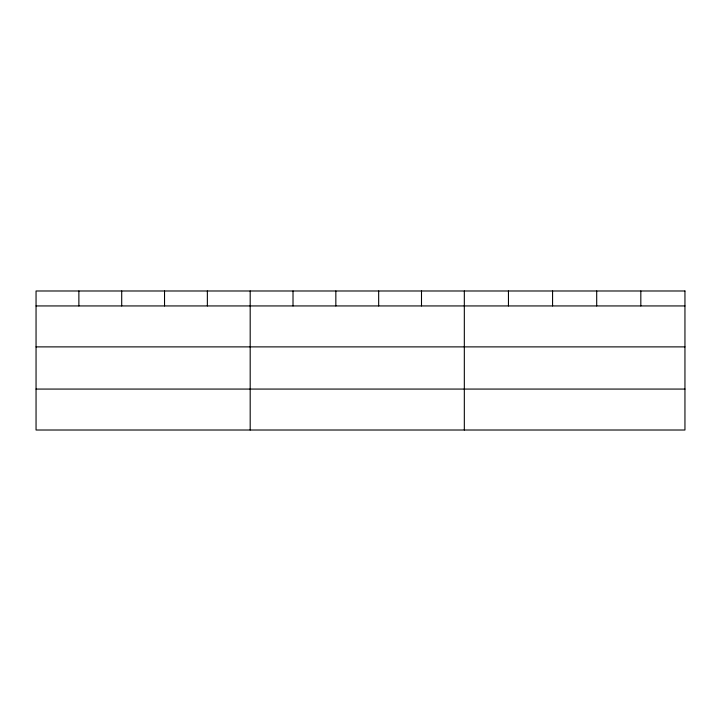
<?xml version="1.0" encoding="UTF-8"?>
<svg xmlns="http://www.w3.org/2000/svg" width="721" height="721" viewBox="0 0 721 721"><rect width="100%" height="100%" fill="white"/><g stroke="black" fill="none" stroke-linecap="round" stroke-linejoin="round"><path stroke-width="1.08" d="M36.05 305.938L684.95 305.938M36.05 346.882L684.95 346.882M36.05 389.07L684.95 389.07M640.825 290.987L640.825 305.938M596.7 290.987L596.7 305.938M552.574 290.987L552.574 305.938M508.449 290.987L508.449 305.938M464.324 290.987L464.324 430.013M421.497 290.987L421.497 305.938M378.669 290.987L378.669 305.938M335.842 290.987L335.842 305.938M293.014 290.987L293.014 305.938M250.187 290.987L250.187 430.013M207.36 290.987L207.36 305.938M164.532 290.987L164.532 305.938M121.705 290.987L121.705 305.938M78.877 290.987L78.877 305.938M684.95 290.987L36.05 290.987L36.05 430.013L684.95 430.013L684.95 290.987"/></g></svg>
